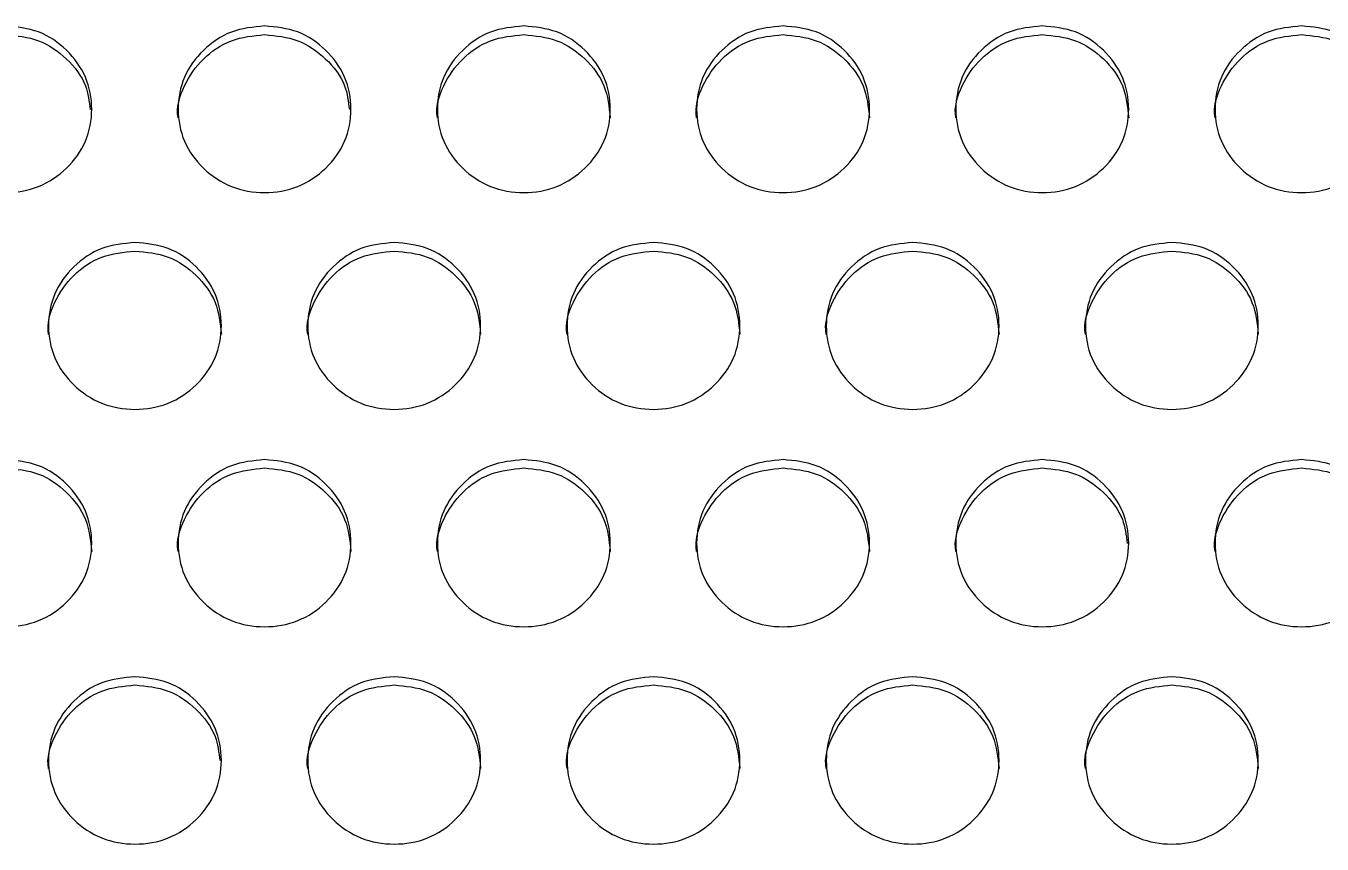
# Model space of a CAD drawing. Header units: millimetres. Extents: x 0.6 to 29.2, y 0.5 to 20.5.
# Drawn here: x 19.821 to 20.221, y 10.8729 to 11.1253 of the extents above; entities that cross this region are included whole.
import ezdxf

# ---------------------------------------------------------------- set-up
doc = ezdxf.new("R2010")
doc.units = ezdxf.units.MM

msp = doc.modelspace()

# ---------------------------------------------------------------- linework, layer by layer
for points, knots in [([(19.81468, 11.12533), (19.81819, 11.12499), (19.82521, 11.12431), (19.83397, 11.11819), (19.84011, 11.1098), (19.84197, 11.09963), (19.84011, 11.08948), (19.83398, 11.08102), (19.82522, 11.07511), (19.81468, 11.07331), (19.80415, 11.07511), (19.79538, 11.08102), (19.78926, 11.08948), (19.7874, 11.09963), (19.78926, 11.10979), (19.79538, 11.11818), (19.80415, 11.12429), (19.81117, 11.12498), (19.81468, 11.12533)], [0, 0, 0, 0, 0.062436, 0.124972, 0.18753, 0.24998, 0.31254, 0.374985, 0.437548, 0.499992, 0.562544, 0.624996, 0.687552, 0.750004, 0.812563, 0.875009, 0.937472, 1, 1, 1, 1]), ([(19.89468, 11.12533), (19.89819, 11.12499), (19.90521, 11.12431), (19.91397, 11.11819), (19.92011, 11.1098), (19.92197, 11.09963), (19.92011, 11.08948), (19.91398, 11.08102), (19.90522, 11.07511), (19.89468, 11.07331), (19.88415, 11.07511), (19.87538, 11.08102), (19.86926, 11.08948), (19.8674, 11.09963), (19.86926, 11.10979), (19.87539, 11.11818), (19.88415, 11.12429), (19.89117, 11.12498), (19.89468, 11.12533)], [0, 0, 0, 0, 0.062437, 0.124973, 0.18753, 0.24998, 0.31254, 0.374984, 0.437548, 0.499992, 0.562544, 0.624997, 0.687553, 0.750005, 0.812563, 0.87501, 0.937472, 1, 1, 1, 1]), ([(19.97468, 11.12533), (19.97819, 11.12499), (19.98521, 11.12431), (19.99397, 11.11819), (20.00011, 11.1098), (20.00197, 11.09963), (20.00011, 11.08948), (19.99398, 11.08102), (19.98522, 11.07511), (19.97468, 11.07331), (19.96415, 11.07511), (19.95538, 11.08102), (19.94926, 11.08948), (19.9474, 11.09963), (19.94926, 11.10979), (19.95539, 11.11818), (19.96415, 11.12429), (19.97117, 11.12498), (19.97468, 11.12533)], [0, 0, 0, 0, 0.0624372, 0.1249736, 0.1875308, 0.2499807, 0.3125405, 0.374985, 0.437549, 0.4999932, 0.562544, 0.6249973, 0.6875524, 0.7500045, 0.8125633, 0.8750103, 0.9374718, 1, 1, 1, 1]), ([(20.05468, 11.12533), (20.05819, 11.12499), (20.06521, 11.12431), (20.07397, 11.11819), (20.08011, 11.1098), (20.08197, 11.09963), (20.08011, 11.08948), (20.07398, 11.08102), (20.06522, 11.07511), (20.05468, 11.07331), (20.04415, 11.07511), (20.03538, 11.08102), (20.02926, 11.08948), (20.0274, 11.09963), (20.02926, 11.10979), (20.03539, 11.11818), (20.04415, 11.12429), (20.05117, 11.12498), (20.05468, 11.12533)], [0, 0, 0, 0, 0.062437, 0.124974, 0.187531, 0.249981, 0.312541, 0.374985, 0.437549, 0.499992, 0.562544, 0.624998, 0.687553, 0.750005, 0.812563, 0.87501, 0.937472, 1, 1, 1, 1]), ([(20.13468, 11.12533), (20.13819, 11.12499), (20.14521, 11.12431), (20.15397, 11.11819), (20.16011, 11.1098), (20.16197, 11.09963), (20.16011, 11.08948), (20.15398, 11.08102), (20.14522, 11.07511), (20.13468, 11.07331), (20.12415, 11.07511), (20.11538, 11.08102), (20.10926, 11.08948), (20.1074, 11.09963), (20.10926, 11.10979), (20.11538, 11.11818), (20.12415, 11.12429), (20.13117, 11.12498), (20.13468, 11.12533)], [0, 0, 0, 0, 0.062437, 0.124974, 0.187531, 0.249981, 0.312541, 0.374985, 0.437548, 0.499993, 0.562545, 0.624998, 0.687553, 0.750005, 0.812563, 0.87501, 0.937472, 1, 1, 1, 1]), ([(20.21468, 11.12533), (20.21819, 11.12499), (20.22521, 11.12431), (20.23397, 11.11819), (20.24011, 11.1098), (20.24197, 11.09963), (20.24011, 11.08948), (20.23398, 11.08102), (20.22522, 11.07511), (20.21468, 11.07331), (20.20415, 11.07511), (20.19538, 11.08102), (20.18926, 11.08948), (20.1874, 11.09963), (20.18926, 11.10979), (20.19538, 11.11818), (20.20415, 11.12429), (20.21117, 11.12498), (20.21468, 11.12533)], [0, 0, 0, 0, 0.062436, 0.124972, 0.18753, 0.24998, 0.31254, 0.374985, 0.437548, 0.499992, 0.562544, 0.624996, 0.687552, 0.750004, 0.812563, 0.875009, 0.937472, 1, 1, 1, 1]), ([(19.81468, 11.12265), (19.8182, 11.12231), (19.82523, 11.12163), (19.83389, 11.11549), (19.83985, 11.10789), (19.84054, 11.10203), (19.84084, 11.09954)], [0, 0, 0, 0, 0.267291, 0.534954, 0.802632, 1, 1, 1, 1]), ([(19.86802, 11.09694), (19.86802, 11.09695), (19.86735, 11.10025), (19.86957, 11.10716), (19.8753, 11.11549), (19.88417, 11.1216), (19.89118, 11.1223), (19.89468, 11.12265)], [0, 0, 0, 0, 0.000445, 0.250488, 0.500133, 0.749907, 1, 1, 1, 1]), ([(19.89468, 11.12265), (19.8982, 11.12231), (19.90523, 11.12163), (19.91389, 11.11549), (19.91985, 11.10789), (19.92054, 11.10203), (19.92084, 11.09954)], [0, 0, 0, 0, 0.2672948, 0.5349529, 0.8026339, 1, 1, 1, 1]), ([(19.94802, 11.09694), (19.94802, 11.09695), (19.94735, 11.10025), (19.94957, 11.10716), (19.9553, 11.11549), (19.96417, 11.1216), (19.97118, 11.1223), (19.97468, 11.12265)], [0, 0, 0, 0, 0.000445, 0.250488, 0.500133, 0.749907, 1, 1, 1, 1]), ([(19.97468, 11.12265), (19.97819, 11.12231), (19.98522, 11.12162), (19.99393, 11.11551), (20.00027, 11.10713), (20.00099, 11.10036), (20.00135, 11.09698)], [0, 0, 0, 0, 0.24996, 0.500264, 0.750582, 1, 1, 1, 1]), ([(20.02802, 11.09694), (20.02802, 11.09695), (20.02738, 11.10025), (20.02955, 11.10716), (20.03531, 11.11549), (20.04417, 11.1216), (20.05118, 11.1223), (20.05468, 11.12265)], [0, 0, 0, 0, 0.000444, 0.250486, 0.500132, 0.749907, 1, 1, 1, 1]), ([(20.05468, 11.12265), (20.05819, 11.12231), (20.06522, 11.12162), (20.07393, 11.11551), (20.08027, 11.10713), (20.08099, 11.10036), (20.08135, 11.09698)], [0, 0, 0, 0, 0.24996, 0.500264, 0.750582, 1, 1, 1, 1]), ([(20.10802, 11.09694), (20.10802, 11.09695), (20.10738, 11.10025), (20.10955, 11.10716), (20.11531, 11.11549), (20.12417, 11.1216), (20.13118, 11.1223), (20.13468, 11.12265)], [0, 0, 0, 0, 0.000444, 0.250486, 0.500132, 0.749907, 1, 1, 1, 1]), ([(20.13468, 11.12265), (20.13819, 11.12231), (20.14522, 11.12162), (20.15393, 11.11551), (20.16027, 11.10713), (20.16099, 11.10036), (20.16135, 11.09698)], [0, 0, 0, 0, 0.24996, 0.500264, 0.750582, 1, 1, 1, 1]), ([(20.18802, 11.09694), (20.18802, 11.09695), (20.18735, 11.10025), (20.18957, 11.10716), (20.1953, 11.11549), (20.20417, 11.1216), (20.21118, 11.1223), (20.21468, 11.12265)], [0, 0, 0, 0, 0.000445, 0.250487, 0.50013, 0.749908, 1, 1, 1, 1]), ([(20.21468, 11.12265), (20.21819, 11.12231), (20.22522, 11.12162), (20.23393, 11.11551), (20.24027, 11.10713), (20.24099, 11.10036), (20.24135, 11.09698)], [0, 0, 0, 0, 0.249956, 0.500261, 0.750581, 1, 1, 1, 1]), ([(19.85468, 11.05852), (19.85819, 11.05818), (19.86521, 11.05749), (19.87397, 11.05136), (19.88011, 11.04296), (19.88197, 11.03278), (19.88011, 11.02261), (19.87398, 11.01415), (19.86522, 11.00822), (19.85468, 11.00642), (19.84415, 11.00822), (19.83538, 11.01415), (19.82926, 11.02261), (19.8274, 11.03278), (19.82926, 11.04296), (19.83539, 11.05136), (19.84415, 11.05747), (19.85117, 11.05817), (19.85468, 11.05852)], [0, 0, 0, 0, 0.062437, 0.124973, 0.187531, 0.249981, 0.31254, 0.374985, 0.437549, 0.499992, 0.562544, 0.624998, 0.687553, 0.750005, 0.812563, 0.87501, 0.937472, 1, 1, 1, 1]), ([(19.93468, 11.05852), (19.93819, 11.05818), (19.94521, 11.05749), (19.95397, 11.05136), (19.96011, 11.04296), (19.96197, 11.03278), (19.96011, 11.02261), (19.95398, 11.01415), (19.94522, 11.00822), (19.93468, 11.00642), (19.92415, 11.00822), (19.91538, 11.01415), (19.90926, 11.02261), (19.9074, 11.03278), (19.90926, 11.04296), (19.91538, 11.05136), (19.92415, 11.05747), (19.93117, 11.05817), (19.93468, 11.05852)], [0, 0, 0, 0, 0.062437, 0.124973, 0.187531, 0.249981, 0.312541, 0.374985, 0.437549, 0.499993, 0.562545, 0.624997, 0.687553, 0.750005, 0.812564, 0.87501, 0.937472, 1, 1, 1, 1]), ([(20.01468, 11.05852), (20.01819, 11.05818), (20.02521, 11.05749), (20.03397, 11.05136), (20.04011, 11.04296), (20.04197, 11.03278), (20.04011, 11.02261), (20.03398, 11.01415), (20.02522, 11.00822), (20.01468, 11.00642), (20.00415, 11.00822), (19.99538, 11.01415), (19.98926, 11.02261), (19.9874, 11.03278), (19.98926, 11.04296), (19.99538, 11.05136), (20.00415, 11.05747), (20.01117, 11.05817), (20.01468, 11.05852)], [0, 0, 0, 0, 0.062436, 0.124972, 0.18753, 0.24998, 0.31254, 0.374984, 0.437548, 0.499992, 0.562544, 0.624996, 0.687552, 0.750004, 0.812563, 0.875009, 0.937472, 1, 1, 1, 1]), ([(20.09468, 11.05852), (20.09819, 11.05818), (20.10521, 11.05749), (20.11397, 11.05136), (20.12011, 11.04296), (20.12197, 11.03278), (20.12011, 11.02261), (20.11398, 11.01415), (20.10522, 11.00822), (20.09468, 11.00642), (20.08415, 11.00822), (20.07538, 11.01415), (20.06926, 11.02261), (20.0674, 11.03278), (20.06926, 11.04296), (20.07538, 11.05136), (20.08415, 11.05747), (20.09117, 11.05817), (20.09468, 11.05852)], [0, 0, 0, 0, 0.062437, 0.124972, 0.18753, 0.24998, 0.31254, 0.374984, 0.437548, 0.499992, 0.562545, 0.624997, 0.687553, 0.750004, 0.812563, 0.875009, 0.937472, 1, 1, 1, 1]), ([(20.17468, 11.05852), (20.17819, 11.05818), (20.18521, 11.05749), (20.19397, 11.05136), (20.20011, 11.04296), (20.20197, 11.03278), (20.20011, 11.02261), (20.19398, 11.01415), (20.18522, 11.00822), (20.17468, 11.00642), (20.16415, 11.00822), (20.15538, 11.01415), (20.14926, 11.02261), (20.1474, 11.03278), (20.14926, 11.04296), (20.15539, 11.05136), (20.16415, 11.05747), (20.17117, 11.05817), (20.17468, 11.05852)], [0, 0, 0, 0, 0.062437, 0.124973, 0.187531, 0.249981, 0.31254, 0.374985, 0.437549, 0.499993, 0.562545, 0.624997, 0.687553, 0.750005, 0.812563, 0.87501, 0.937472, 1, 1, 1, 1]), ([(19.82802, 11.03014), (19.82802, 11.03015), (19.82739, 11.03345), (19.82955, 11.04038), (19.83531, 11.04872), (19.84417, 11.05484), (19.85118, 11.05554), (19.85468, 11.05588)], [0, 0, 0, 0, 0.000447, 0.250486, 0.500133, 0.749907, 1, 1, 1, 1]), ([(19.85468, 11.05588), (19.85819, 11.05554), (19.86522, 11.05486), (19.87393, 11.04873), (19.88027, 11.04034), (19.88099, 11.03357), (19.88135, 11.03018)], [0, 0, 0, 0, 0.24996, 0.500263, 0.750583, 1, 1, 1, 1]), ([(19.90802, 11.03014), (19.90802, 11.03015), (19.90739, 11.03345), (19.90955, 11.04038), (19.91531, 11.04872), (19.92417, 11.05484), (19.93118, 11.05554), (19.93468, 11.05588)], [0, 0, 0, 0, 0.000447, 0.250487, 0.500133, 0.749907, 1, 1, 1, 1]), ([(19.93468, 11.05588), (19.93819, 11.05554), (19.94522, 11.05486), (19.95393, 11.04873), (19.96027, 11.04034), (19.96099, 11.03357), (19.96135, 11.03018)], [0, 0, 0, 0, 0.24996, 0.500263, 0.750583, 1, 1, 1, 1]), ([(19.98802, 11.03014), (19.98802, 11.03015), (19.98735, 11.03345), (19.98957, 11.04038), (19.9953, 11.04872), (20.00417, 11.05484), (20.01118, 11.05554), (20.01468, 11.05588)], [0, 0, 0, 0, 0.000448, 0.250487, 0.500131, 0.749908, 1, 1, 1, 1]), ([(20.01468, 11.05588), (20.01819, 11.05554), (20.02522, 11.05486), (20.03393, 11.04873), (20.04027, 11.04034), (20.04099, 11.03357), (20.04135, 11.03018)], [0, 0, 0, 0, 0.249957, 0.500261, 0.750581, 1, 1, 1, 1]), ([(20.06802, 11.03014), (20.06802, 11.03015), (20.06735, 11.03345), (20.06957, 11.04038), (20.0753, 11.04872), (20.08417, 11.05484), (20.09118, 11.05554), (20.09468, 11.05588)], [0, 0, 0, 0, 0.000448, 0.250487, 0.500131, 0.749908, 1, 1, 1, 1]), ([(20.09468, 11.05588), (20.09819, 11.05554), (20.10522, 11.05486), (20.11393, 11.04873), (20.12027, 11.04034), (20.12099, 11.03357), (20.12135, 11.03018)], [0, 0, 0, 0, 0.249961, 0.50026, 0.750582, 1, 1, 1, 1]), ([(20.14802, 11.03014), (20.14802, 11.03015), (20.14735, 11.03345), (20.14957, 11.04038), (20.1553, 11.04872), (20.16417, 11.05484), (20.17118, 11.05554), (20.17468, 11.05588)], [0, 0, 0, 0, 0.0004475, 0.2504873, 0.5001343, 0.7499076, 1, 1, 1, 1]), ([(20.17468, 11.05588), (20.17819, 11.05554), (20.18522, 11.05486), (20.19393, 11.04873), (20.20027, 11.04034), (20.20099, 11.03357), (20.20135, 11.03018)], [0, 0, 0, 0, 0.24996, 0.500263, 0.750583, 1, 1, 1, 1]), ([(19.81468, 10.99151), (19.81819, 10.99117), (19.82521, 10.99048), (19.83397, 10.98435), (19.84011, 10.97593), (19.84197, 10.96573), (19.84011, 10.95556), (19.83398, 10.94708), (19.82522, 10.94114), (19.81468, 10.93934), (19.80415, 10.94115), (19.79538, 10.94708), (19.78926, 10.95555), (19.7874, 10.96574), (19.78926, 10.97593), (19.79538, 10.98434), (19.80415, 10.99046), (19.81117, 10.99116), (19.81468, 10.99151)], [0, 0, 0, 0, 0.062436, 0.124972, 0.18753, 0.24998, 0.31254, 0.374984, 0.437548, 0.499992, 0.562544, 0.624996, 0.687552, 0.750004, 0.812563, 0.875009, 0.937472, 1, 1, 1, 1]), ([(19.81468, 10.98893), (19.81819, 10.98859), (19.82522, 10.9879), (19.83393, 10.98177), (19.84027, 10.97336), (19.84099, 10.96658), (19.84135, 10.96319)], [0, 0, 0, 0, 0.249957, 0.500261, 0.75058, 1, 1, 1, 1]), ([(19.86802, 10.96315), (19.86802, 10.96316), (19.86735, 10.96646), (19.86957, 10.9734), (19.8753, 10.98175), (19.88417, 10.98788), (19.89118, 10.98858), (19.89468, 10.98893)], [0, 0, 0, 0, 0.000447, 0.250488, 0.500134, 0.749908, 1, 1, 1, 1]), ([(19.89468, 10.99151), (19.89819, 10.99117), (19.90521, 10.99048), (19.91397, 10.98435), (19.92011, 10.97593), (19.92197, 10.96573), (19.92011, 10.95556), (19.91398, 10.94708), (19.90522, 10.94114), (19.89468, 10.93934), (19.88415, 10.94115), (19.87538, 10.94708), (19.86926, 10.95555), (19.8674, 10.96574), (19.86926, 10.97593), (19.87539, 10.98434), (19.88415, 10.99046), (19.89117, 10.99116), (19.89468, 10.99151)], [0, 0, 0, 0, 0.062437, 0.124972, 0.187531, 0.249981, 0.31254, 0.374984, 0.437548, 0.499992, 0.562544, 0.624997, 0.687552, 0.750004, 0.812564, 0.87501, 0.937472, 1, 1, 1, 1]), ([(19.89468, 10.98893), (19.89819, 10.98859), (19.90522, 10.9879), (19.91393, 10.98177), (19.92027, 10.97336), (19.92099, 10.96658), (19.92135, 10.96319)], [0, 0, 0, 0, 0.2499604, 0.5002596, 0.7505807, 1, 1, 1, 1]), ([(19.94802, 10.96315), (19.94802, 10.96316), (19.94735, 10.96646), (19.94957, 10.9734), (19.9553, 10.98175), (19.96417, 10.98788), (19.97118, 10.98858), (19.97468, 10.98893)], [0, 0, 0, 0, 0.000447, 0.250488, 0.500134, 0.749908, 1, 1, 1, 1]), ([(19.97468, 10.99151), (19.97819, 10.99117), (19.98521, 10.99048), (19.99397, 10.98435), (20.00011, 10.97593), (20.00197, 10.96573), (20.00011, 10.95556), (19.99398, 10.94708), (19.98522, 10.94114), (19.97468, 10.93934), (19.96415, 10.94115), (19.95538, 10.94708), (19.94926, 10.95555), (19.9474, 10.96574), (19.94926, 10.97593), (19.95539, 10.98434), (19.96415, 10.99046), (19.97117, 10.99116), (19.97468, 10.99151)], [0, 0, 0, 0, 0.062437, 0.124973, 0.187531, 0.249981, 0.31254, 0.374985, 0.437549, 0.499993, 0.562544, 0.624997, 0.687552, 0.750005, 0.812564, 0.87501, 0.937472, 1, 1, 1, 1]), ([(19.97468, 10.98893), (19.97819, 10.98859), (19.98522, 10.9879), (19.99393, 10.98177), (20.00027, 10.97336), (20.00099, 10.96658), (20.00135, 10.96319)], [0, 0, 0, 0, 0.2499601, 0.5002629, 0.750581, 1, 1, 1, 1]), ([(20.02802, 10.96315), (20.02802, 10.96316), (20.02738, 10.96647), (20.02955, 10.9734), (20.03531, 10.98175), (20.04417, 10.98788), (20.05118, 10.98858), (20.05468, 10.98893)], [0, 0, 0, 0, 0.000446, 0.250487, 0.500133, 0.749907, 1, 1, 1, 1]), ([(20.05468, 10.99151), (20.05819, 10.99117), (20.06521, 10.99048), (20.07397, 10.98435), (20.08011, 10.97593), (20.08197, 10.96573), (20.08011, 10.95556), (20.07398, 10.94708), (20.06522, 10.94114), (20.05468, 10.93934), (20.04415, 10.94115), (20.03538, 10.94708), (20.02926, 10.95555), (20.0274, 10.96574), (20.02926, 10.97593), (20.03539, 10.98434), (20.04415, 10.99046), (20.05117, 10.99116), (20.05468, 10.99151)], [0, 0, 0, 0, 0.062437, 0.124973, 0.187531, 0.249981, 0.312541, 0.374985, 0.437549, 0.499992, 0.562544, 0.624997, 0.687553, 0.750005, 0.812564, 0.87501, 0.937472, 1, 1, 1, 1]), ([(20.05468, 10.98893), (20.05819, 10.98859), (20.06522, 10.9879), (20.07393, 10.98177), (20.08027, 10.97336), (20.08099, 10.96658), (20.08135, 10.96319)], [0, 0, 0, 0, 0.2499601, 0.5002629, 0.750581, 1, 1, 1, 1]), ([(20.10802, 10.96315), (20.10802, 10.96316), (20.10738, 10.96647), (20.10955, 10.9734), (20.11531, 10.98175), (20.12417, 10.98788), (20.13118, 10.98858), (20.13468, 10.98893)], [0, 0, 0, 0, 0.000446, 0.250487, 0.500133, 0.749907, 1, 1, 1, 1]), ([(20.13468, 10.99151), (20.13819, 10.99117), (20.14521, 10.99048), (20.15397, 10.98435), (20.16011, 10.97593), (20.16197, 10.96573), (20.16011, 10.95556), (20.15398, 10.94708), (20.14522, 10.94114), (20.13468, 10.93934), (20.12415, 10.94115), (20.11538, 10.94708), (20.10926, 10.95555), (20.1074, 10.96574), (20.10926, 10.97593), (20.11538, 10.98434), (20.12415, 10.99046), (20.13117, 10.99116), (20.13468, 10.99151)], [0, 0, 0, 0, 0.062437, 0.124973, 0.187531, 0.249981, 0.312541, 0.374985, 0.437548, 0.499992, 0.562544, 0.624998, 0.687553, 0.750005, 0.812564, 0.87501, 0.937472, 1, 1, 1, 1]), ([(20.13468, 10.98893), (20.1382, 10.98859), (20.14523, 10.9879), (20.15389, 10.98175), (20.15987, 10.9741), (20.16056, 10.96818), (20.16086, 10.96565)], [0, 0, 0, 0, 0.2665497, 0.5334649, 0.8003963, 1, 1, 1, 1]), ([(20.18802, 10.96315), (20.18802, 10.96316), (20.18735, 10.96646), (20.18957, 10.9734), (20.1953, 10.98175), (20.20417, 10.98788), (20.21118, 10.98858), (20.21468, 10.98893)], [0, 0, 0, 0, 0.000447, 0.250488, 0.500131, 0.749908, 1, 1, 1, 1]), ([(20.21468, 10.99151), (20.21819, 10.99117), (20.22521, 10.99048), (20.23397, 10.98435), (20.24011, 10.97593), (20.24197, 10.96573), (20.24011, 10.95556), (20.23398, 10.94708), (20.22522, 10.94114), (20.21468, 10.93934), (20.20415, 10.94115), (20.19538, 10.94708), (20.18926, 10.95555), (20.1874, 10.96574), (20.18926, 10.97593), (20.19538, 10.98434), (20.20415, 10.99046), (20.21117, 10.99116), (20.21468, 10.99151)], [0, 0, 0, 0, 0.062436, 0.124972, 0.18753, 0.24998, 0.31254, 0.374984, 0.437548, 0.499992, 0.562544, 0.624996, 0.687552, 0.750004, 0.812563, 0.875009, 0.937472, 1, 1, 1, 1]), ([(20.21468, 10.98893), (20.2182, 10.98859), (20.22523, 10.9879), (20.23389, 10.98175), (20.23987, 10.9741), (20.24056, 10.96818), (20.24086, 10.96565)], [0, 0, 0, 0, 0.266546, 0.5334625, 0.8003953, 1, 1, 1, 1]), ([(19.85468, 10.92451), (19.85819, 10.92417), (19.86521, 10.92348), (19.87397, 10.91733), (19.88011, 10.90891), (19.88197, 10.8987), (19.88011, 10.88851), (19.87398, 10.88001), (19.86522, 10.87407), (19.85468, 10.87227), (19.84415, 10.87408), (19.83538, 10.88002), (19.82926, 10.8885), (19.8274, 10.8987), (19.82926, 10.90891), (19.83539, 10.91733), (19.84415, 10.92346), (19.85117, 10.92416), (19.85468, 10.92451)], [0, 0, 0, 0, 0.062437, 0.124973, 0.187531, 0.249981, 0.31254, 0.374985, 0.437549, 0.499992, 0.562544, 0.624997, 0.687553, 0.750005, 0.812563, 0.87501, 0.937472, 1, 1, 1, 1]), ([(19.93468, 10.92451), (19.93819, 10.92417), (19.94521, 10.92348), (19.95397, 10.91733), (19.96011, 10.90891), (19.96197, 10.8987), (19.96011, 10.88851), (19.95398, 10.88001), (19.94522, 10.87407), (19.93468, 10.87227), (19.92415, 10.87408), (19.91538, 10.88002), (19.90926, 10.8885), (19.9074, 10.8987), (19.90926, 10.90891), (19.91538, 10.91733), (19.92415, 10.92346), (19.93117, 10.92416), (19.93468, 10.92451)], [0, 0, 0, 0, 0.062437, 0.124973, 0.187531, 0.249981, 0.312541, 0.374986, 0.437549, 0.499993, 0.562545, 0.624997, 0.687553, 0.750005, 0.812564, 0.87501, 0.937472, 1, 1, 1, 1]), ([(20.01468, 10.92451), (20.01819, 10.92417), (20.02521, 10.92348), (20.03397, 10.91733), (20.04011, 10.90891), (20.04197, 10.8987), (20.04011, 10.88851), (20.03398, 10.88001), (20.02522, 10.87407), (20.01468, 10.87227), (20.00415, 10.87408), (19.99538, 10.88002), (19.98926, 10.8885), (19.9874, 10.8987), (19.98926, 10.90891), (19.99538, 10.91733), (20.00415, 10.92346), (20.01117, 10.92416), (20.01468, 10.92451)], [0, 0, 0, 0, 0.062436, 0.124972, 0.18753, 0.24998, 0.31254, 0.374985, 0.437548, 0.499992, 0.562544, 0.624996, 0.687552, 0.750004, 0.812563, 0.875009, 0.937472, 1, 1, 1, 1]), ([(20.09468, 10.92451), (20.09819, 10.92417), (20.10521, 10.92348), (20.11397, 10.91733), (20.12011, 10.90891), (20.12197, 10.8987), (20.12011, 10.88851), (20.11398, 10.88001), (20.10522, 10.87407), (20.09468, 10.87227), (20.08415, 10.87408), (20.07538, 10.88002), (20.06926, 10.8885), (20.0674, 10.8987), (20.06926, 10.90891), (20.07538, 10.91733), (20.08415, 10.92346), (20.09117, 10.92416), (20.09468, 10.92451)], [0, 0, 0, 0, 0.062437, 0.124972, 0.187531, 0.24998, 0.31254, 0.374984, 0.437548, 0.499992, 0.562544, 0.624996, 0.687552, 0.750004, 0.812563, 0.875009, 0.937472, 1, 1, 1, 1]), ([(20.17468, 10.92451), (20.17819, 10.92417), (20.18521, 10.92348), (20.19397, 10.91733), (20.20011, 10.90891), (20.20197, 10.8987), (20.20011, 10.88851), (20.19398, 10.88001), (20.18522, 10.87407), (20.17468, 10.87227), (20.16415, 10.87408), (20.15538, 10.88002), (20.14926, 10.8885), (20.1474, 10.8987), (20.14926, 10.90891), (20.15539, 10.91733), (20.16415, 10.92346), (20.17117, 10.92416), (20.17468, 10.92451)], [0, 0, 0, 0, 0.062437, 0.124973, 0.187531, 0.249981, 0.31254, 0.374985, 0.437549, 0.499993, 0.562545, 0.624997, 0.687552, 0.750004, 0.812563, 0.87501, 0.937472, 1, 1, 1, 1]), ([(19.82802, 10.89616), (19.82802, 10.89617), (19.82738, 10.89948), (19.82955, 10.90643), (19.83531, 10.91479), (19.84417, 10.92093), (19.85118, 10.92163), (19.85468, 10.92198)], [0, 0, 0, 0, 0.000445, 0.250486, 0.500133, 0.749907, 1, 1, 1, 1]), ([(19.85468, 10.92198), (19.8582, 10.92163), (19.86523, 10.92095), (19.87389, 10.91479), (19.87988, 10.90711), (19.88057, 10.90117), (19.88087, 10.89862)], [0, 0, 0, 0, 0.26618, 0.532724, 0.799287, 1, 1, 1, 1]), ([(19.90802, 10.89616), (19.90802, 10.89617), (19.90738, 10.89948), (19.90955, 10.90643), (19.91531, 10.91479), (19.92417, 10.92093), (19.93118, 10.92163), (19.93468, 10.92198)], [0, 0, 0, 0, 0.000445, 0.250487, 0.500132, 0.749906, 1, 1, 1, 1]), ([(19.93468, 10.92198), (19.93819, 10.92163), (19.94522, 10.92095), (19.95393, 10.91481), (19.96027, 10.90639), (19.96099, 10.8996), (19.96135, 10.89621)], [0, 0, 0, 0, 0.24996, 0.500263, 0.750583, 1, 1, 1, 1]), ([(19.98802, 10.89616), (19.98802, 10.89617), (19.98735, 10.89948), (19.98957, 10.90643), (19.9953, 10.91479), (20.00417, 10.92093), (20.01118, 10.92163), (20.01468, 10.92198)], [0, 0, 0, 0, 0.000446, 0.250487, 0.50013, 0.749907, 1, 1, 1, 1]), ([(20.01468, 10.92198), (20.01819, 10.92163), (20.02522, 10.92095), (20.03393, 10.91481), (20.04027, 10.90639), (20.04099, 10.8996), (20.04135, 10.89621)], [0, 0, 0, 0, 0.249957, 0.500261, 0.750581, 1, 1, 1, 1]), ([(20.06802, 10.89616), (20.06802, 10.89617), (20.06735, 10.89948), (20.06957, 10.90643), (20.0753, 10.91479), (20.08417, 10.92093), (20.09118, 10.92163), (20.09468, 10.92198)], [0, 0, 0, 0, 0.000446, 0.250487, 0.50013, 0.749907, 1, 1, 1, 1]), ([(20.09468, 10.92198), (20.09819, 10.92163), (20.10522, 10.92095), (20.11393, 10.91481), (20.12027, 10.90639), (20.12099, 10.8996), (20.12135, 10.89621)], [0, 0, 0, 0, 0.249961, 0.50026, 0.750582, 1, 1, 1, 1]), ([(20.14802, 10.89616), (20.14802, 10.89617), (20.14735, 10.89948), (20.14957, 10.90643), (20.1553, 10.91479), (20.16417, 10.92093), (20.17118, 10.92163), (20.17468, 10.92198)], [0, 0, 0, 0, 0.000446, 0.250487, 0.500134, 0.749907, 1, 1, 1, 1]), ([(20.17468, 10.92198), (20.17819, 10.92163), (20.18522, 10.92095), (20.19393, 10.91481), (20.20027, 10.90639), (20.20099, 10.8996), (20.20135, 10.89621)], [0, 0, 0, 0, 0.24996, 0.500263, 0.750583, 1, 1, 1, 1])]:
    msp.add_open_spline(points, degree=3, knots=knots)

doc.saveas('drawing.dxf')
